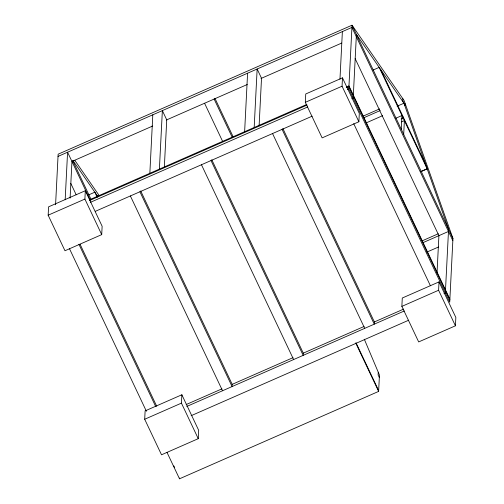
<?xml version="1.0" encoding="UTF-8"?>
<svg xmlns="http://www.w3.org/2000/svg" width="504" height="504" viewBox="0 0 504 504"><rect width="100%" height="100%" fill="white"/><g stroke="black" fill="none" stroke-linecap="round" stroke-linejoin="round"><path stroke-width="0.76" d="M48.157 215.195L48.579 206.842L85.321 190.72L102.136 226.264L101.713 234.625L64.978 250.746L48.157 215.195L84.899 199.074L85.321 190.72M55.579 204.763L58.136 154.192L352.038 25.2L404.082 100.51L452.951 238.493L449.726 302.205L348.812 88.912L352.038 25.2L452.951 238.493M65.167 199.786L67.58 152.214L90.115 199.849M70.094 198.11L71.952 161.456L152.68 126.025M149.845 173.3L152.806 114.805M144.698 419.246L145.12 410.892L181.862 394.771L198.677 430.315L198.255 438.675L161.519 454.797L144.698 419.246L181.434 403.124L181.862 394.771M159.396 169.105L162.364 110.615L166.736 119.858L164.323 167.429M364.316 339.236L379.449 375.052L378.624 391.406L179.506 478.8L179.544 478.006M244.629 131.695L247.59 73.206M140.71 190.966L232.199 384.35L232.092 386.562L139.923 191.759M254.18 127.506L257.147 69.016L261.519 78.259L259.106 125.83M305.323 102.331L305.745 93.977L342.481 77.849L359.302 113.4L358.88 121.754L322.138 137.882L305.323 102.331L342.059 86.203L342.481 77.849M211.793 159.762L303.288 353.153L303.175 355.364L211.012 160.555M339.967 79.178L342.374 31.607M353.298 95.943L353.184 98.154L351.817 98.759M353.336 95.149L356.41 34.442L403.943 103.225L448.579 229.251L445.505 289.957M282.883 128.564L374.377 321.949L374.264 324.166L282.095 129.358M378.252 372.217L378.113 374.932L379.329 377.496M401.266 129.251L401.965 115.536L395.823 118.232M402.835 98.702L402.734 100.668L405.153 105.79L405.254 103.824M403.231 117.035L403.175 118.093L427.171 168.802L421.029 171.499M403.691 134.373L404.384 120.658L401.656 121.855M401.864 306.382L402.286 298.022L439.022 281.9L455.843 317.451L455.421 325.804L418.679 341.926L401.864 306.382L438.6 290.254L439.022 281.9M437.018 273.092L438.915 235.658L355.156 58.621M445.46 290.751L445.353 292.963L443.986 293.561M421.048 171.555L427.222 168.777L425.508 164.121L380.948 69.943M58.029 156.404L351.924 27.411L452.838 240.704M166.37 120.015L247.281 84.508M260.978 78.492L341.706 43.067M88.691 194.884L94.828 192.188L97.177 197.152M373.036 70.081L379.178 67.391L403.175 118.093L401.127 118.994M89.643 199.723L306.464 104.561M346.235 87.104L348.963 85.907L449.877 299.2M89.599 200.516L307.144 105.04M346.765 87.646L348.925 86.701L449.839 299.993M90.21 202.413L307.755 106.936M347.369 89.548L348.812 88.912M95.313 211.34L312.152 116.166M363.05 116.166L379.606 108.902M363.668 117.816L380.224 110.546M397.12 106.224L403.943 103.225M366.112 122.926L382.656 115.662M422.446 240.717L438.304 233.762M423.058 242.619L448.466 231.462M426.907 252.088L438.43 247.029M186.159 404.561L221.936 388.855M232.199 384.35L293.019 357.657M303.288 353.153L364.109 326.453M374.377 321.949L403.71 309.072M186.763 406.457L404.315 310.974M191.123 415.706L408.662 320.229M74.806 160.297L99.275 195.703M72.954 160.53L97.826 196.529M342.059 86.203L358.88 121.754M438.6 290.254L455.421 325.804M353.726 123.675L430.416 285.781M272.544 133.547L364.713 328.356M356.101 342.934L378.661 390.613M355.729 343.016L378.624 391.406M214.912 98.267L233.075 136.66M214.124 99.055L232.287 137.447M204.574 103.251L222.737 141.643M201.461 164.751L293.624 359.554M130.372 195.949L222.535 390.757M96.598 194.746L97.606 196.869M72.734 160.656L91.148 199.584M84.899 199.074L101.713 234.625M181.434 403.124L198.255 438.675M70.806 183.424L76.192 194.802M80.048 244.207L156.744 406.306M78.926 244.289L155.623 406.388M173.823 465.91L174.491 467.334M167.044 452.472L179.506 478.8M69.376 248.478L146.406 411.289"/></g></svg>
